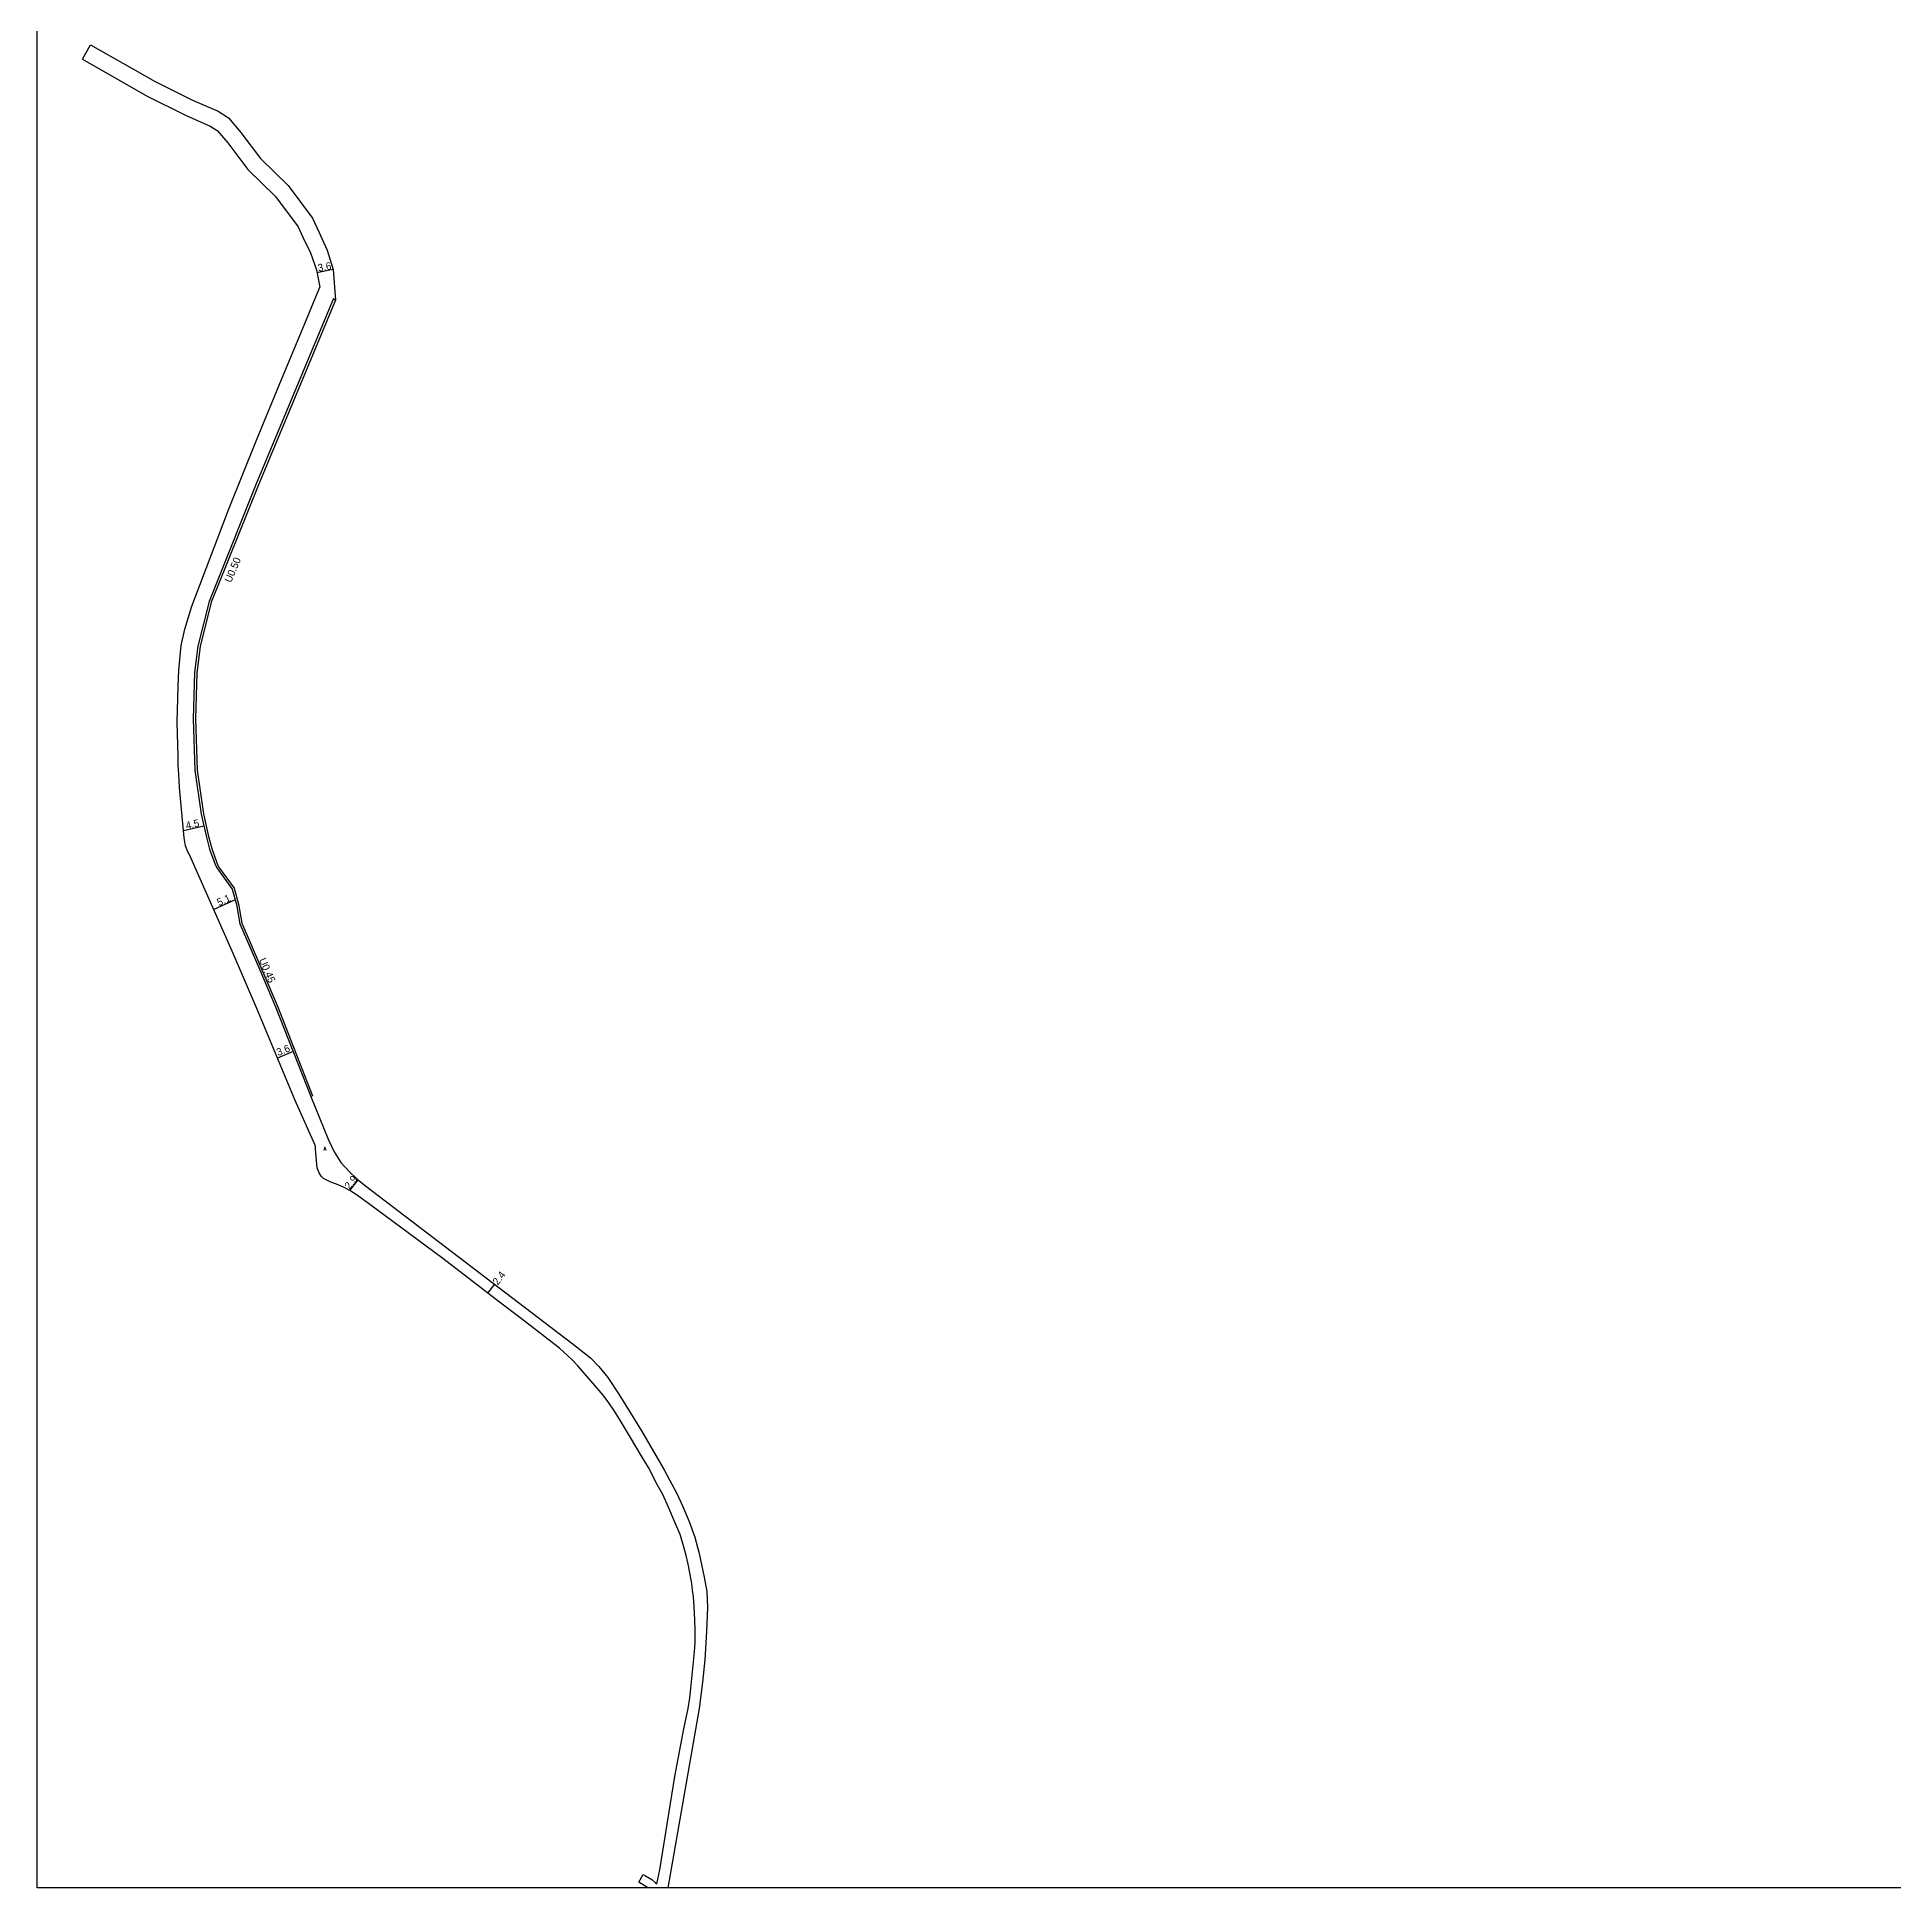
# Model space of a CAD drawing. Header units: metres. Extents: x -3200 to -2400, y -93000 to -91800.
# Drawn here: x -3200 to -2800, y -92399.5 to -92001.5 of the extents above; entities that cross this region are included whole.
import ezdxf

# ---------------------------------------------------------------- set-up
doc = ezdxf.new("R2010")
doc.units = ezdxf.units.M
doc.header["$LTSCALE"] = 2.5
for name, color, linetype in [('側溝・桝', 7, 'Continuous'), ('図郭', 7, 'Continuous'), ('幅員', 7, 'Continuous'), ('舗装', 7, 'Continuous'), ('道路', 7, 'Continuous')]:
    doc.layers.add(name, color=color, linetype=linetype)
doc.styles.get("Standard").update_dxf_attribs({"font": ''})
doc.styles.add('YOKO_DECO', font='txt.shx', dxfattribs={"bigfont": 'extfont.shx'})
doc.styles.get('Standard').set_extended_font_data('@MS PGothic')

msp = doc.modelspace()

# ---------------------------------------------------------------- linework, layer by layer
at = {"layer": '側溝・桝'}
for points in [[(-3136.18, -92057.78), (-3152.81, -92097.66), (-3161.56, -92119.43), (-3162.98, -92123.01), (-3165.38, -92132.61), (-3166.1, -92138.3), (-3166.42, -92148.29), (-3166.06, -92159.33), (-3164.66, -92168.8), (-3163.57, -92173.71), (-3162.86, -92176.34), (-3161.75, -92179.44), (-3161.34, -92180.36), (-3157.98, -92184.93), (-3157.1, -92188.26), (-3156.39, -92192.39), (-3152.3, -92201.79), (-3148.66, -92210.29), (-3141.09, -92229.61)], [(-3136.18, -92057.78), (-3135.78, -92058.11)]]:
    msp.add_lwpolyline(points, dxfattribs=at)
at = {"layer": '図郭'}
msp.add_lwpolyline([(-3200, -91800), (-2400, -91800), (-2400, -92400), (-3200, -92400)], close=True, dxfattribs=at)
at = {"layer": '幅員'}
for points in [[(-3136.25, -92051.5), (-3139.75, -92052.2)], [(-3168.52, -92172.31), (-3164.1, -92171.33)], [(-3157.36, -92187.26), (-3161.99, -92189.3)], [(-3144.89, -92219.92), (-3148.25, -92221.31)], [(-3132.7, -92249.81), (-3130.88, -92247.55)], [(-3102.95, -92271.94), (-3101.47, -92270)]]:
    msp.add_lwpolyline(points, dxfattribs=at)
at = {"layer": '道路'}
for points in [[(-3190.27, -92006.26), (-3188.49, -92003.13)], [(-3188.49, -92003.13), (-3174.58, -92011.04), (-3166.56, -92015.05), (-3161.02, -92017.44), (-3158.81, -92018.88), (-3156.14, -92022), (-3151.92, -92027.62), (-3145.97, -92033.41), (-3140.68, -92040.48), (-3139.34, -92043.43), (-3137.56, -92047.33), (-3136.25, -92051.5), (-3135.78, -92058.11)], [(-3190.27, -92006.26), (-3176.28, -92014.22), (-3168.08, -92018.31), (-3162.73, -92020.62), (-3161.21, -92021.61), (-3158.95, -92024.25), (-3154.63, -92030.01), (-3148.68, -92035.79), (-3143.8, -92042.33), (-3142.78, -92044.56), (-3141.11, -92047.95), (-3139.87, -92051.61), (-3139.14, -92055.3)], [(-3069.51, -92397.12), (-3069.04, -92397.39), (-3067.67, -92398.2), (-3066.83, -92398.87), (-3066.54, -92399.08), (-3065.95, -92396.1), (-3062.69, -92375.97), (-3060.74, -92365.7), (-3059.84, -92361.32), (-3059.47, -92359.05), (-3059.31, -92357.8), (-3058.48, -92349.12), (-3058.34, -92347.13), (-3058.3, -92344.49), (-3058.36, -92342.35), (-3058.56, -92339.42), (-3058.71, -92337.29), (-3058.87, -92335.85), (-3059.06, -92334.42), (-3059.39, -92332.48), (-3059.85, -92330.3), (-3060.28, -92328.41), (-3060.97, -92325.85), (-3061.58, -92323.88), (-3062.26, -92322.24), (-3063.1, -92320.25), (-3064.05, -92318.01), (-3065.31, -92315.28), (-3066.4, -92313.24), (-3068.36, -92309.49), (-3069.94, -92306.88), (-3072.24, -92303.01), (-3074.59, -92299.09), (-3075.71, -92297.35), (-3076.94, -92295.51), (-3078.1, -92293.89), (-3080.27, -92291.36), (-3083.57, -92287.57), (-3084.75, -92286.38), (-3085.77, -92285.37), (-3087.51, -92283.79), (-3096.1, -92277.14), (-3100.47, -92273.89), (-3106.37, -92269.24), (-3112.68, -92264.44), (-3128.66, -92252.6), (-3130.99, -92250.89), (-3132.7, -92249.81), (-3134.03, -92249.09), (-3135.56, -92248.49), (-3136.42, -92248.15), (-3137.19, -92247.82), (-3138.35, -92247.24), (-3138.87, -92246.72), (-3139.3, -92246.04), (-3139.68, -92244.91), (-3140.05, -92240.89), (-3140.1, -92240.4), (-3140.23, -92239.92), (-3144.48, -92230.41), (-3152.67, -92210.62), (-3158.02, -92198.31), (-3167.1, -92177.72), (-3167.56, -92176.89), (-3168.09, -92175.63), (-3168.38, -92173.91), (-3169.35, -92163.05), (-3169.49, -92160.19), (-3169.63, -92158.16), (-3169.66, -92156.35), (-3169.87, -92149), (-3169.62, -92141.33), (-3169.47, -92137.79), (-3169, -92132.47), (-3168.22, -92128.95), (-3166.72, -92124.04), (-3158.8, -92103.27), (-3152.75, -92088.25), (-3147.39, -92075.22), (-3143.26, -92065.25), (-3139.25, -92055.68), (-3139.14, -92055.3)], [(-3135.78, -92058.11), (-3152.35, -92097.85), (-3161.1, -92119.61), (-3162.51, -92123.16), (-3164.89, -92132.7), (-3165.6, -92138.34), (-3165.93, -92148.29), (-3165.57, -92159.29), (-3164.18, -92168.71), (-3163.09, -92173.59), (-3162.38, -92176.21), (-3161.34, -92179.26), (-3160.95, -92180.14), (-3157.57, -92184.73), (-3156.67, -92188.16), (-3155.96, -92192.26), (-3151.89, -92201.61), (-3148.25, -92210.13), (-3140.68, -92229.45), (-3141.09, -92229.61), (-3137.35, -92238.77), (-3136.06, -92241.53), (-3134.58, -92243.81), (-3132.85, -92245.73), (-3131.17, -92247.31), (-3129.3, -92248.82), (-3084.84, -92282.66), (-3080.85, -92285.85), (-3079.09, -92287.71), (-3077.11, -92290.12), (-3074.74, -92293.66), (-3069.86, -92301.56), (-3064.97, -92309.94), (-3062.2, -92315.21), (-3061.03, -92317.69), (-3059.6, -92321.06), (-3058.36, -92324.43), (-3057.46, -92327.99), (-3056.35, -92333.06), (-3055.82, -92336.13), (-3055.64, -92339.53), (-3055.86, -92344.75), (-3056.23, -92350.84), (-3056.72, -92355.7), (-3057.49, -92361.39), (-3064.22, -92400)], [(-3070.45, -92398.76), (-3069.51, -92397.12)], [(-3068.51, -92400), (-3068.74, -92399.81), (-3070.45, -92398.76)]]:
    msp.add_lwpolyline(points, dxfattribs=at)

# ---------------------------------------------------------------- texts
at = {"layer": '側溝・桝'}
for s, rotation, p in [('U0.50', 67, (-3158.26, -92119.07)), ('U0.45', 293, (-3152.28, -92200.16))]:
    msp.add_text(s, height=1.6, rotation=rotation, dxfattribs=at).set_placement(p)
at = {"layer": '幅員'}
for s, rotation, p in [('3.6', 11, (-3139.4, -92051.99)), ('4.5', 13, (-3167.81, -92172.06)), ('5.1', 24, (-3160.84, -92188.63)), ('3.6', 22, (-3148.08, -92220.89)), ('2.9', 51, (-3132.74, -92249.68)), ('2.4', 53, (-3100.79, -92270.31))]:
    msp.add_text(s, height=1.6, rotation=rotation, dxfattribs=at).set_placement(p)
at = {"layer": '舗装', "style": 'YOKO_DECO'}
msp.add_text('A', height=0.75, dxfattribs=at).set_placement((-3138.33, -92241.18, 380.7))

doc.saveas('drawing.dxf')
